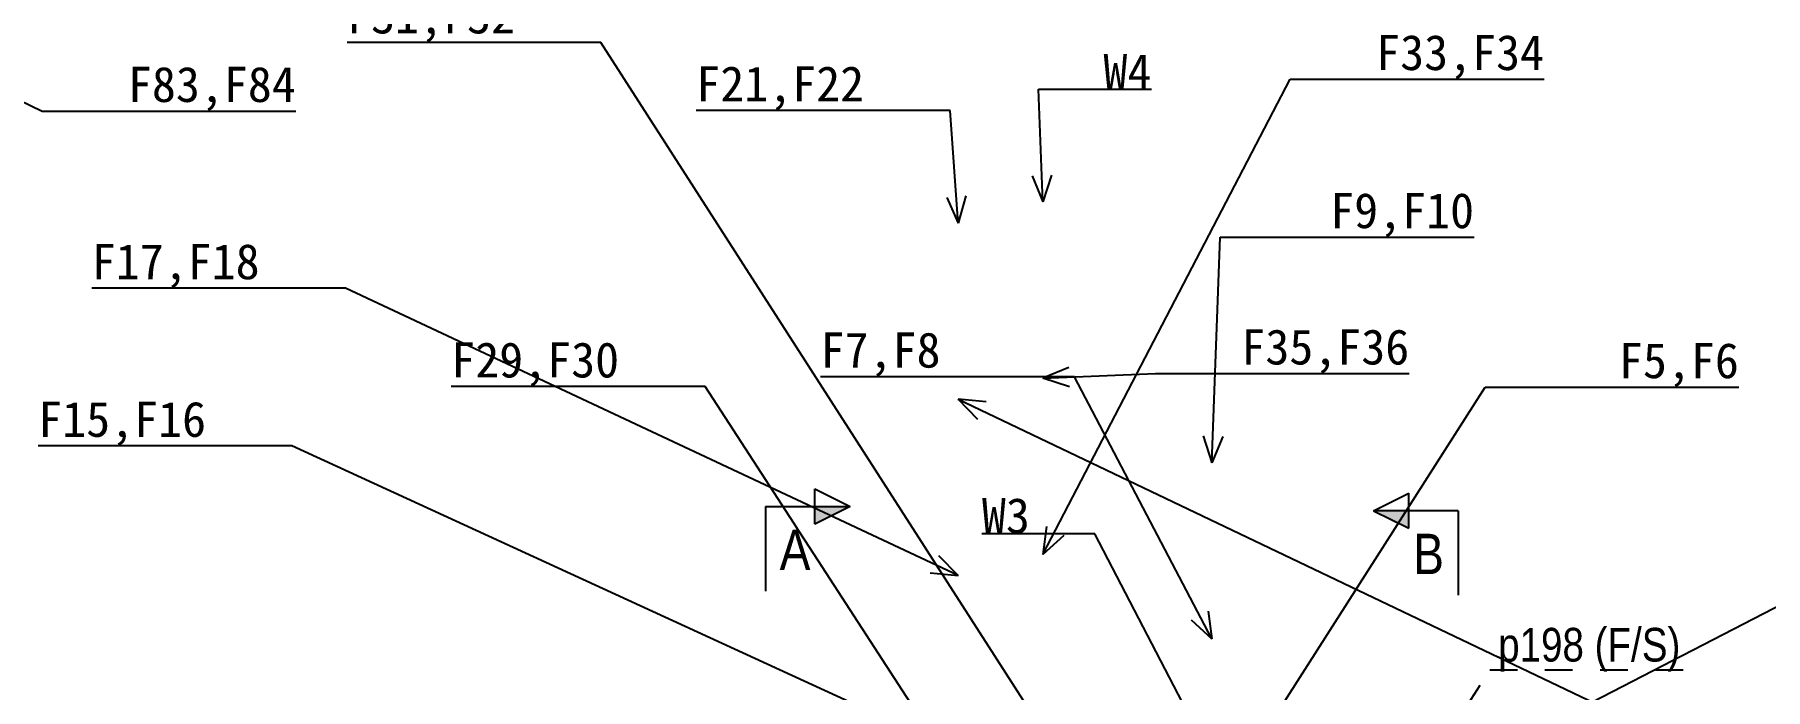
# Model space of a CAD drawing. Header units: millimetres. Extents: x -256 to 585, y -266 to 464.
# Drawn here: x -83.5 to 39.3, y 254.4 to 300.9 of the extents above; entities that cross this region are included whole.
import ezdxf

# ---------------------------------------------------------------- set-up
doc = ezdxf.new("R2010")
doc.units = ezdxf.units.MM
doc.linetypes.add('DXK_LINE_DOT2', pattern=[3.9198, 1.9599, -1.9599])
doc.layers.add('WELD_LABELS', color=5, linetype='Continuous')
doc.styles.add('Arial Narrow', font='ARIALN.TTF', dxfattribs={"height": 0.2})

# ---------------------------------------------------------------- blocks, each defined once
blk = doc.blocks.new('Mark-252070812-3971 - 3710')
at = {"color": 0}
for points in [[(26.39, 256.4), (26.39, 258.9), (20.3, 258.9), (20.3, 256.4)], [(33.22, 256.4), (33.22, 258.9), (27.14, 258.9), (27.14, 256.4)]]:
    blk.add_wipeout(points, dxfattribs=at)
for points in [[(26.39, 256.4), (26.39, 258.9), (20.3, 258.9), (20.3, 256.4)], [(33.22, 256.4), (33.22, 258.9), (27.14, 258.9), (27.14, 256.4)]]:
    blk.add_wipeout(points, dxfattribs=at)
at = {"color": 7, "linetype": 'DXK_LINE_DOT2'}
for p, q in [((7.48, 236.5), (19.7, 255.8)), ((19.7, 255.8), (33.82, 255.8))]:
    blk.add_line(p, q, dxfattribs=at)
at = {"color": 3, "style": 'Arial Narrow'}
for s, p in [('p198', (20.3, 256.4)), ('(F/', (27.14, 256.4)), ('S)', (30.49, 256.4))]:
    blk.add_text(s, height=2.386, dxfattribs=at).set_placement(p)
blk = doc.blocks.new('SectionMark-252070812-4671 - 3710')
at = {"color": 6, "linetype": 'Continuous'}
for p, q in [((11.46, 267.1), (13.96, 268.35)), ((17.46, 267.1), (11.46, 267.1)), ((17.46, 267.1), (17.46, 261.1))]:
    blk.add_line(p, q, dxfattribs=at)
at = {"color": 0, "linetype": 'Continuous'}
blk.add_wipeout([(16.46, 262.6), (16.46, 265.6), (14.27, 265.6), (14.27, 262.6)], dxfattribs=at)
at = {"linetype": 'Continuous'}
blk.add_hatch(color=6, dxfattribs=at).paths.add_polyline_path([(13.96, 267.1), (13.96, 265.85), (11.46, 267.1)])
at = {"color": 6, "linetype": 'Continuous'}
for p, q in [((13.96, 265.85), (13.96, 268.35)), ((11.46, 267.1), (13.96, 265.85))]:
    blk.add_line(p, q, dxfattribs=at)
at = {"color": 6, "linetype": 'Continuous', "style": 'Arial Narrow'}
blk.add_text('B', height=2.86, dxfattribs=at).set_placement((14.27, 262.6))
blk = doc.blocks.new('SectionMark-252070812-4683 - 3710')
at = {"color": 6, "linetype": 'Continuous'}
for p, q in [((-28.17, 268.64), (-25.67, 267.39)), ((-31.67, 267.39), (-31.67, 261.39)), ((-31.67, 267.39), (-25.67, 267.39))]:
    blk.add_line(p, q, dxfattribs=at)
at = {"color": 0, "linetype": 'Continuous'}
blk.add_wipeout([(-28.48, 262.89), (-28.48, 265.89), (-30.67, 265.89), (-30.67, 262.89)], dxfattribs=at)
at = {"linetype": 'Continuous'}
blk.add_hatch(color=6, dxfattribs=at).paths.add_polyline_path([(-28.17, 266.14), (-28.17, 267.39), (-25.67, 267.39)])
at = {"color": 6, "linetype": 'Continuous'}
for p, q in [((-28.17, 266.14), (-28.17, 268.64)), ((-25.67, 267.39), (-28.17, 266.14))]:
    blk.add_line(p, q, dxfattribs=at)
at = {"color": 6, "linetype": 'Continuous', "style": 'Arial Narrow'}
blk.add_text('A', height=2.86, dxfattribs=at).set_placement((-30.67, 262.89))

msp = doc.modelspace()

# ---------------------------------------------------------------- linework, layer by layer
at = {"layer": 'WELD_LABELS', "color": 5}
for p, q in [((-173, 339), (-82.99, 295.44)), ((-43.35, 300.3), (-61.35, 300.3)), ((-12, 264), (5.55, 297.7)), ((5.55, 297.7), (23.55, 297.7)), ((-12, 289), (-12.3, 296.99)), ((-12.3, 296.99), (-4.3, 296.99)), ((-82.99, 295.44), (-64.99, 295.44)), ((-18.58, 295.48), (-36.58, 295.48)), ((-18, 287.5), (-18.58, 295.48)), ((-12.75, 290.85), (-12, 289)), ((-11.38, 290.9), (-12, 289)), ((-18.82, 289.32), (-18, 287.5)), ((-17.45, 289.42), (-18, 287.5)), ((0, 270.5), (0.59, 286.49)), ((0.59, 286.49), (18.59, 286.49)), ((-61.46, 282.87), (-79.46, 282.87)), ((-9.76, 276.6), (-27.76, 276.6)), ((-10.15, 277.26), (-12, 276.5)), ((-12, 276.5), (-4.01, 276.82)), ((-10.1, 275.89), (-12, 276.5)), ((0, 258), (-9.76, 276.6)), ((-4.01, 276.82), (13.99, 276.82)), ((-35.96, 275.9), (-53.96, 275.9)), ((19.37, 275.85), (37.37, 275.85)), ((-16.01, 274.81), (-18, 275)), ((-16.6, 273.57), (-18, 275)), ((-65.26, 271.69), (-83.26, 271.69)), ((-0.62, 272.4), (0, 270.5)), ((0.76, 272.35), (0, 270.5)), ((-8.32, 265.46), (-16.32, 265.46)), ((-11.74, 265.98), (-12, 264)), ((-10.52, 265.35), (-12, 264)), ((0, 249.5), (-8.32, 265.46)), ((-19.41, 263.92), (-18, 262.5)), ((-19.99, 262.68), (-18, 262.5)), ((-1.48, 259.35), (0, 258)), ((-0.27, 259.98), (0, 258))]:
    msp.add_line(p, q, dxfattribs=at)

# ---------------------------------------------------------------- block references
for name in ['SectionMark-252070812-4683 - 3710', 'Mark-252070812-3971 - 3710']:
    msp.add_blockref(name, (0, 0))

# ---------------------------------------------------------------- texts
at = {"layer": 'WELD_LABELS', "color": 5, "char_height": 2.5}
for s, insert, attachment_point in [('F31,F32', (-61.35, 300.3), 7), ('F33,F34', (23.55, 297.7), 9), ('F83,F84', (-64.99, 295.44), 9), ('F21,F22', (-36.58, 295.48), 7), ('W4', (-4.3, 296.99), 9), ('F9,F10', (18.59, 286.49), 9), ('F17,F18', (-79.46, 282.87), 7), ('F35,F36', (13.99, 276.82), 9), ('F29,F30', (-53.96, 275.9), 7), ('F7,F8', (-27.76, 276.6), 7), ('F5,F6', (37.37, 275.85), 9), ('F15,F16', (-83.26, 271.69), 7), ('W3', (-16.32, 265.46), 7)]:
    msp.add_mtext(s, dxfattribs=dict(at, insert=insert, attachment_point=attachment_point))

# ---------------------------------------------------------------- next in the draw order: linework, layer by layer
at = {"layer": 'WELD_LABELS', "color": 5}
for p, q in [((-12, 251.5), (-43.35, 300.3)), ((-18, 262.5), (-61.46, 282.87)), ((-12, 239), (-35.96, 275.9)), ((-18, 250), (-65.26, 271.69))]:
    msp.add_line(p, q, dxfattribs=at)

# ---------------------------------------------------------------- next in the draw order: block references
msp.add_blockref('SectionMark-252070812-4671 - 3710', (0, 0))

# ---------------------------------------------------------------- next in the draw order: linework, layer by layer
for p, q in [((0, 245.5), (19.37, 275.85)), ((-18, 275), (50.59, 242.28)), ((0, 239.61), (56.86, 268.99))]:
    msp.add_line(p, q, dxfattribs=at)

doc.saveas('drawing.dxf')
